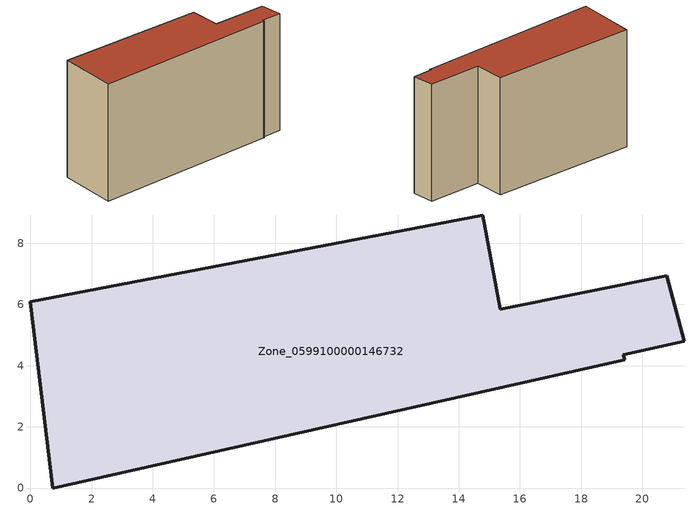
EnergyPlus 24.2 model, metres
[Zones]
Zone_0599100000146732
 floor ground (C_G): 20.8,6.93 21.37,4.8 19.38,4.36 19.43,4.18 19.36,4.17 0.73,0 0,6.08 14.78,8.92 15.36,5.84 z0
 wall outside (C_F): 0.73,0 19.36,4.17 19.43,4.18 19.38,4.36 21.37,4.8 20.8,6.93 15.36,5.84 14.78,8.92 0,6.08 0.73,0 z0:11.75
 roof outside (C_R): 21.37,4.8 20.8,6.93 15.36,5.84 14.78,8.92 0,6.08 0.73,0 19.36,4.17 19.43,4.18 19.38,4.36 z11.75
[BUILDING]
Pand.0599100000146732: North Axis=0; Terrain=City; Loads Convergence Tolerance Value=0.04; Temperature Convergence Tolerance Value=0.4; Solar Distribution=FullExterior; Maximum Number of Warmup Days=25; Minimum Number of Warmup Days=1
[Site:Location]
Rotterdam.The.Hague.AP_ZH_NLD Design_Conditions: Latitude=51.96; Longitude=4.45; Time Zone=1; Elevation=-4.5
[SITE:GROUNDTEMPERATURE:BUILDINGSURFACE]
18, 18, 18, 18, 18, 18, 18, 18, 18, 18, 18, 18
[MATERIAL] Thermal Absorptance=0.9; Solar Absorptance=0.7; Visible Absorptance=0.7
Name | Roughness | Thickness | Conductivity | Density | Specific Heat
G.TI.1946 | MediumSmooth | 0.15 | 1 | 540 | 1210
F.TI.1946 | Rough | 0.3 | 0.857143 | 1920 | 840
R.TI.1946 | MediumRough | 0.2 | 0.1 | 1500 | 1000
[CONSTRUCTION]
C_G: G.TI.1946
C_F: F.TI.1946
C_R: R.TI.1946
[ZONE]
Zone_0599100000146732: Type=1; Multiplier=1; Ceiling Height=Autocalculate; Volume=Autocalculate; Floor Area=autocalculate; Part of Total Floor Area=Yes
[ZONEINFILTRATION:DESIGNFLOWRATE]
Infil_Zone_0599100000146732: Zone or ZoneList or Space or SpaceList=Zone_0599100000146732; Schedule=AlwaysOn; Design Flow Rate Calculation Method=Flow/Area; Flow Rate per Floor Area=0.003; Constant Term Coefficient=1; Temperature Term Coefficient=0; Velocity Term Coefficient=0; Velocity Squared Term Coefficient=0
[HVACTEMPLATE:ZONE:IDEALLOADSAIRSYSTEM]
Zone_0599100000146732: Maximum Heating Supply Air Temperature=50; Minimum Cooling Supply Air Temperature=13; Maximum Heating Supply Air Humidity Ratio=0.0156; Minimum Cooling Supply Air Humidity Ratio=0.0077; Heating Limit=NoLimit; Cooling Limit=NoLimit; Dehumidification Control Type=ConstantSensibleHeatRatio; Cooling Sensible Heat Ratio=0.7; Dehumidification Setpoint=60; Humidification Control Type=None; Humidification Setpoint=30; Outdoor Air Method=None; Outdoor Air Flow Rate per Person=0.00944; Outdoor Air Flow Rate per Zone Floor Area=0; Outdoor Air Flow Rate per Zone=0; Demand Controlled Ventilation Type=None; Outdoor Air Economizer Type=NoEconomizer; Heat Recovery Type=None; Sensible Heat Recovery Effectiveness=0.7; Latent Heat Recovery Effectiveness=0.65
[ZONECONTROL:THERMOSTAT]
ThermostatControl_Zone_0599100000146732: Zone or ZoneList=Zone_0599100000146732; Control Type Schedule=DualSetpointControlType; Control 1=Thermostat_Zone_0599100000146732; Temperature Difference Between Cutout And Setpoint=0
[THERMOSTATSETPOINT:DUALSETPOINT]
Thermostat_Zone_0599100000146732: Heating Setpoint Temperature Schedule=HeatingSetpoint_Zone_0599100000146732; Cooling Setpoint Temperature Schedule=CoolingSetpoint_Zone_0599100000146732
[SCHEDULE:COMPACT]
HeatingSetpoint_Zone_0599100000146732: Through: 12/31, For: AllDays, Until: 24:00, 21
CoolingSetpoint_Zone_0599100000146732: Through: 12/31, For: AllDays, Until: 24:00, 24
DualSetpointControlType: Through: 12/31, For: AllDays, Until: 24:00, 4
AlwaysOn: Through: 12/31, For: AllDays, Until: 24:00, 1
